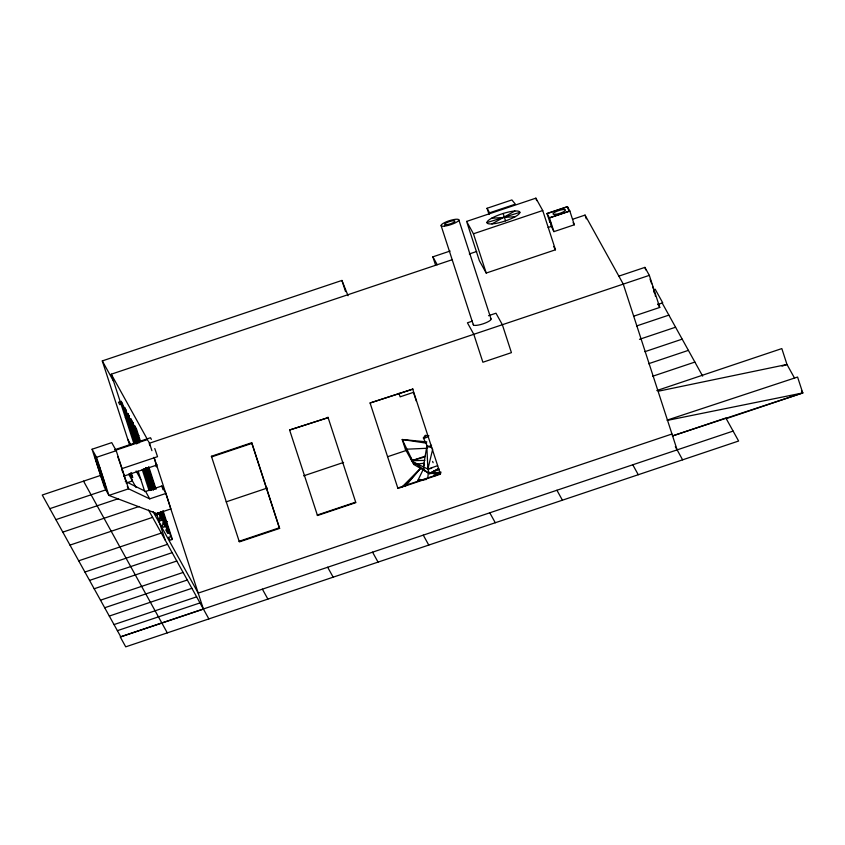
<?xml version="1.0" encoding="UTF-8"?>
<svg xmlns="http://www.w3.org/2000/svg" width="845" height="845" viewBox="0 0 845 845"><rect width="100%" height="100%" fill="white"/><g stroke="black" fill="none" stroke-linecap="round" stroke-linejoin="round"><path stroke-width="1.27" d="M427.792 478.09L428.299 473.052M424.623 470.802L423.398 466.894L426.831 446.244L431.742 447.692M432.672 449.286L427.887 469.091L429.344 473.58L440.921 473.01M426.461 479.464L417.969 480.235L423.144 469.609M423.398 466.894L424.517 464.676M405.125 486.466L420.504 468.383L402.188 486.836M404.618 486.055L420.504 468.383M491.938 223.914L514.88 211.028M438.555 468.521L429.344 473.58L413.796 464.454L405.389 449.265L402.22 439.506L426.873 441.882M438.724 468.785L429.344 473.58L413.004 461.814L402.22 439.506L426.588 443.202M438.999 469.429L429.344 473.58L440.974 472.07M437.625 465.669L427.887 469.091L413.004 461.814L413.796 464.454L424.021 463.25M487.047 208.282L511.89 199.938L515.365 204.163L489.561 212.824L487.047 208.282L489.054 214.45M466.609 221.422L535.867 198.163L542.722 210.521L555.482 249.793L486.213 273.051L479.368 260.693L466.609 221.422L473.453 233.79L486.213 273.051M473.453 233.79L542.722 210.521M129.75 445.399L102.298 360.91L341.919 280.445L348.055 295.739M547.011 213.468L567.418 206.624L569.868 211.102L549.461 217.957L547.011 213.468L549.905 222.362M547.074 213.637L567.47 206.793M435.608 265.277L432.872 256.838L450.121 251.039M133.88 443.53L111.265 374.198L452.033 259.764M469.313 253.954L476.728 251.461M548.13 227.485L551.827 226.249M572.73 219.225L585.036 215.095L623.272 284.11L677.13 449.889L682.612 459.828M553.908 231.646L574.315 224.802L569.805 210.933L549.408 217.788L553.908 231.646L550.708 224.844M122.493 403.72L121.205 401.386L118.511 402.283L119.8 404.618L122.493 403.72L135.137 442.632M125.894 409.857L124.521 407.374L123.043 407.871L124.416 410.353L125.894 409.857L136.911 443.741M137.946 442.505L128.102 413.839L126.106 414.515L127.373 416.817M125.345 417.546L129.38 416.141M132.95 422.595L130.996 419.067L129.866 419.437L131.82 422.975L132.95 422.595L139.478 442.674M131.45 421.116L128.968 421.94L129.317 422.574L131.799 421.739M136.489 428.975L134.904 426.123L132.686 426.862L134.27 429.725L136.489 428.975L140.566 441.534M472.397 321.132L467.433 322.801L473.802 334.303L482.886 362.241L511.426 352.65L502.352 324.712L495.983 313.21L488.537 315.713M92.063 449.244L111.741 442.632L116.209 450.702L128.588 488.811L149.723 498.867L165.947 493.427L170.848 508.933L156.927 513.612L108.91 495.413L104.442 487.354L92.063 449.244L96.531 457.303L108.91 495.413L128.588 488.811L127.32 486.509M132.707 437.604L138.886 435.534M618.846 276.135L644.904 267.379L649.33 275.364L659.755 307.432L633.687 316.188M116.177 450.058L147.4 439.569M96.531 457.303L116.209 450.702M148.255 440.974L149.491 443.213L649.33 275.364M101.073 475.26L42.25 495.022L120.814 636.845L203.423 609.108M121.87 468.648L157.529 456.68A16.625 0.708 71.4 0 0 154.772 448.537M123.613 476.2L157.328 464.877M49.813 508.658L106.132 489.751M126.158 483.023L132.411 480.921L130.046 473.612M657.822 304.485L662.734 302.837L655.171 289.191M211.408 456.268L251.662 442.748L251.99 443.34L279.621 528.389L239.367 541.898L211.408 456.268L211.736 456.86L251.99 443.34M289.603 430.01L328.209 417.599L289.603 430.01L317.488 515.524L355.84 502.648L327.955 417.134M370.078 402.991L412.793 389.122L370.078 402.991L397.932 488.442L440.425 474.161L412.571 388.721M55.886 519.643L118.469 498.624M636.528 325.98L668.87 315.122M62.805 532.128L139.15 506.482M639.496 339.32L675.567 327.216M644.862 351.689L682.179 339.151M69.987 545.099L152.596 517.362M161.786 520.319L160.413 517.837L158.934 518.334L160.307 520.816L161.786 520.319L159.335 512.788M162.462 523.256L167.458 521.576M226.175 501.856L267.4 488.009M303.63 475.851L343.598 462.426M165.271 526.604L163.993 524.301L161.997 524.977L163.265 527.28L165.271 526.604L160.381 511.542M648.58 363.72L688.39 350.358M168.842 533.058L166.887 529.53L165.757 529.91L167.711 533.438L168.842 533.058L161.913 511.721M387.844 456.638L406.614 450.332M78.691 560.805L161.3 533.058M172.38 539.437L170.796 536.586L168.577 537.336L170.162 540.187L172.38 539.437L163 510.57M652.583 376.278L694.875 362.072M425.236 456.163L411.726 460.705L410.85 457.927M84.912 572.033L167.521 544.296M89.549 580.399L172.158 552.662M656.808 390.57L781.826 348.584L786.98 364.47L794.553 378.137M94.175 588.764L176.785 561.027M417.969 480.235L420.356 479.432M239.04 541.318L279.294 527.798L279.621 528.389M317.234 515.059L355.587 502.183M397.71 488.03L440.203 473.76M782.047 366.128L786.98 364.47L658.308 391.214M100.502 600.182L183.112 572.445M104.695 607.745L187.305 580.008M109.301 616.058L191.899 588.31M671.976 434.003L198.195 593.105L153.103 511.7M726.214 418.634L802.75 392.936L797.585 377.05L667.233 420.092M114.022 624.582L196.631 596.845M117.392 630.655L199.99 602.918M733.111 431.087L120.233 636.908L125.725 646.837L738.614 441.027L725.866 418.011L672.377 435.967L802.75 392.936L801.493 390.654M125.261 481.312L145.604 491.441L161.839 486.012L165.947 493.427M486.952 222.584L519.876 212.359A17.27 3.887 -18 0 0 494.969 216.563A17.27 3.887 -18 0 0 495.392 223.492A17.27 3.887 -18 0 0 519.876 212.359M423.936 457.187L411.726 460.705L424.877 460.388M431.658 468.32L427.887 469.091L426.831 446.244M667.307 420.398L802.75 392.936M491.6 218.263L515.228 216.679M405.389 449.265L427.517 448.241M662.142 302.964L702.66 376.12M657.854 304.01L659.755 307.432M573.121 222.636L574.315 224.802M675.324 446.614L677.13 449.889M553.612 246.423L555.482 249.793M632.768 464.782L638.271 474.721M432.872 256.838L437.235 264.728M556.918 490.258L562.421 500.187M489.783 512.799L495.286 522.738M423.271 535.138L428.774 545.067M372.55 552.165L378.053 562.105M327.659 567.248L333.162 577.177M262.383 589.166L267.886 599.094M111.265 374.198L147.632 439.854M102.298 360.91L113.526 381.179M127.764 439.263L130.88 444.903M136.108 470.971L140.83 479.485M157.529 512.63L158.385 514.183L155.691 515.091L154.403 512.757M145.604 491.441L149.723 498.867M130.415 473.284L132.739 477.478L131.133 472.524M128.641 474.098L136.066 487.512M148.551 510.053L208.863 618.92M124.627 478.217L125.894 480.52M167.299 632.884L83.549 481.154M423.429 438.059L427.454 446.445M550.76 223.502C551.891 225.985 548.817 217.545 550.454 222.636M653.565 290.416L654.896 294.007L653.555 289.486M95.58 458.909L105.213 485.241M650.08 279.241L650.692 280.941M651.02 281.881L651.675 283.772M99.446 467.116L102.192 475.26A16.625 0.708 71.4 0 1 105.709 487.808A16.625 0.708 71.4 0 1 101.347 477.034L98.601 468.89A16.625 0.708 71.4 0 1 95.084 456.342A16.625 0.708 71.4 0 1 99.446 467.116L101.347 477.034M644.904 267.379L645.707 269.851M585.036 215.095L586.261 218.855M567.418 206.624L568.685 210.521M535.867 198.163L536.67 200.614M503.166 213.468L505.553 220.809M458.793 219.763L491.029 318.945M441.122 225.7L473.348 324.881M416.353 401.164L413.48 392.344L400.129 396.833L398.977 393.274M341.919 280.445L345.542 291.599M251.662 442.748L279.294 527.798M149.491 443.213L151.91 450.66M154.339 458.117L203.36 608.991M161.839 486.012L163.053 489.741M148.72 466.63L156.061 489.234M134.904 426.123L139.805 441.185M148.361 467.549L155.3 488.885M162.641 511.478L170.796 536.586M147.632 467.781L154.572 489.118M130.996 419.067L138.749 442.917M146.903 468.014L153.832 489.361M161.173 511.954L166.887 529.53M146.1 467.612L153.441 490.206M128.102 413.839L137.481 442.717M145.646 467.813L152.575 489.16M160.328 513.01L163.993 524.301M145.065 468.848L151.994 490.195M124.521 407.374L136.351 443.773M144.506 468.88L151.435 490.216M158.775 512.82L160.413 517.837M127.331 416.479L129.317 422.574M143.703 468.996L150.642 490.332M121.205 401.386L134.661 442.812M143.227 469.165L150.156 490.512M142.213 469.471L149.079 490.575M156.737 514.161L165.124 539.976M138.084 471.024L144.78 491.653M95.379 456.638L105.414 487.512M652.646 286.687L653.248 288.557M655.245 295.423L655.35 296.12M435.64 473.242L435.714 475.714M434.119 470.908L434.267 475.862M433.126 462.711A2.778 0.687 72.9 0 1 432.64 461.402M425.046 437.309A2.715 1.267 59.4 0 1 426.271 435.524M431.552 445.252A3.137 0.824 -25.7 0 1 428.14 446.561A3.137 0.824 -25.7 0 1 427.823 445.6M428.922 435.714A3.137 0.824 -25.7 0 1 425.352 437.879A3.137 0.824 -25.7 0 1 423.482 437.562A3.137 0.824 -25.7 0 1 427.052 435.397M437.224 475.006A2.144 2.07 -53.6 0 1 438.47 472.714M153.938 457.325A14.618 0.623 71.4 0 1 155.681 465.278M147.252 439.78A14.618 0.623 71.4 0 1 147.505 439.527M149.259 443.762A14.618 0.623 71.4 0 1 149.977 445.695M122.092 470.2A13.583 0.581 71.4 0 1 122.62 471.985M490.459 318.565A9.337 2.102 -18 0 1 483.224 323.783A9.337 2.102 -18 0 1 473.38 324.3M115.057 450.036A16.625 0.708 71.4 0 0 114.762 449.741L150.41 437.763A16.625 0.708 71.4 0 1 151.339 439.411M117.793 456.807A16.625 0.708 71.4 0 1 124.902 478.629M555.418 214.345A6.538 1.468 -18 0 0 565.463 210.278A6.538 1.468 -18 0 0 556.982 211.218A6.538 1.468 -18 0 0 555.418 214.345M444.438 226.143A9.337 2.102 -18 0 0 458.761 220.344A9.337 2.102 -18 0 0 446.667 221.686A9.337 2.102 -18 0 0 444.438 226.143M446.614 224.707A5.397 1.215 -18 0 0 454.895 221.348A5.397 1.215 -18 0 0 447.903 222.129A5.397 1.215 -18 0 0 446.614 224.707"/></g></svg>
